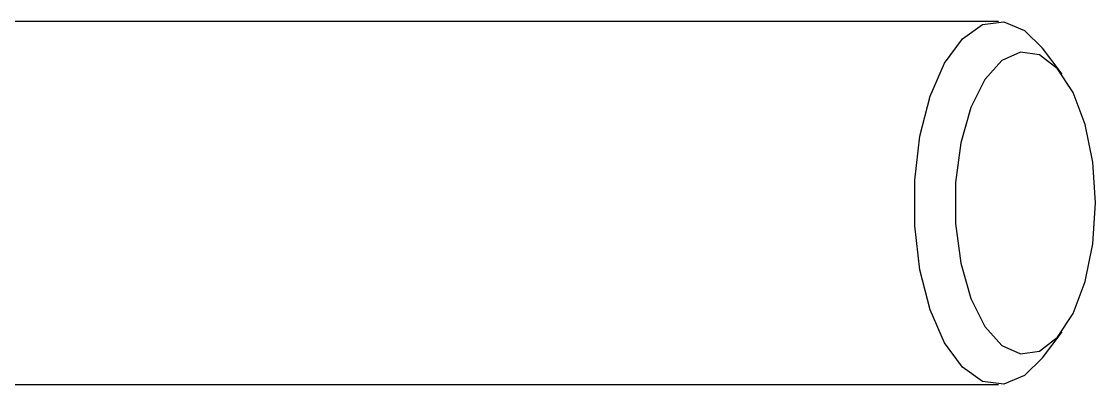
# Model space of a CAD drawing. Header units: millimetres. Extents: x 19 to 860, y 28 to 622.
# Drawn here: x 627.22 to 662.67, y 482.45 to 494.45 of the extents above; entities that cross this region are included whole.
import ezdxf

# ---------------------------------------------------------------- set-up
doc = ezdxf.new("R2010")
doc.units = ezdxf.units.MM

msp = doc.modelspace()

# ---------------------------------------------------------------- linework, layer by layer
at = {"color": 7, "linetype": 'Continuous', "lineweight": 25}
for p, q in [((659.461, 494.45), (617.789, 494.45)), ((661.561, 492.71), (660.918, 493.562)), ((660.918, 483.338), (661.561, 484.19)), ((617.802, 482.45), (659.461, 482.45))]:
    msp.add_line(p, q, dxfattribs=at)
at = {"color": 7, "linetype": 'Continuous', "lineweight": 25, "flags": 128}
for points in [[(660.918, 483.338), (660.321, 482.744), (659.636, 482.462), (658.94, 482.556), (658.276, 483.021), (657.687, 483.827), (657.21, 484.923), (656.873, 486.241), (656.7, 487.698), (656.7, 489.202), (656.873, 490.659), (657.21, 491.977), (657.687, 493.073), (658.276, 493.879), (658.94, 494.344), (659.636, 494.438), (660.321, 494.156), (660.918, 493.562)], [(662.666, 488.45), (662.58, 489.799), (662.329, 491.048), (661.93, 492.104), (661.414, 492.889), (660.819, 493.345), (660.189, 493.438), (659.57, 493.161), (659.01, 492.535), (658.548, 491.605), (658.22, 490.442), (658.049, 489.131), (658.049, 487.769), (658.22, 486.458), (658.548, 485.294), (659.01, 484.365), (659.57, 483.739), (660.189, 483.462), (660.819, 483.554), (661.414, 484.011), (661.93, 484.796), (662.329, 485.852), (662.58, 487.101), (662.666, 488.45)]]:
    msp.add_lwpolyline(points, dxfattribs=at)

doc.saveas('drawing.dxf')
